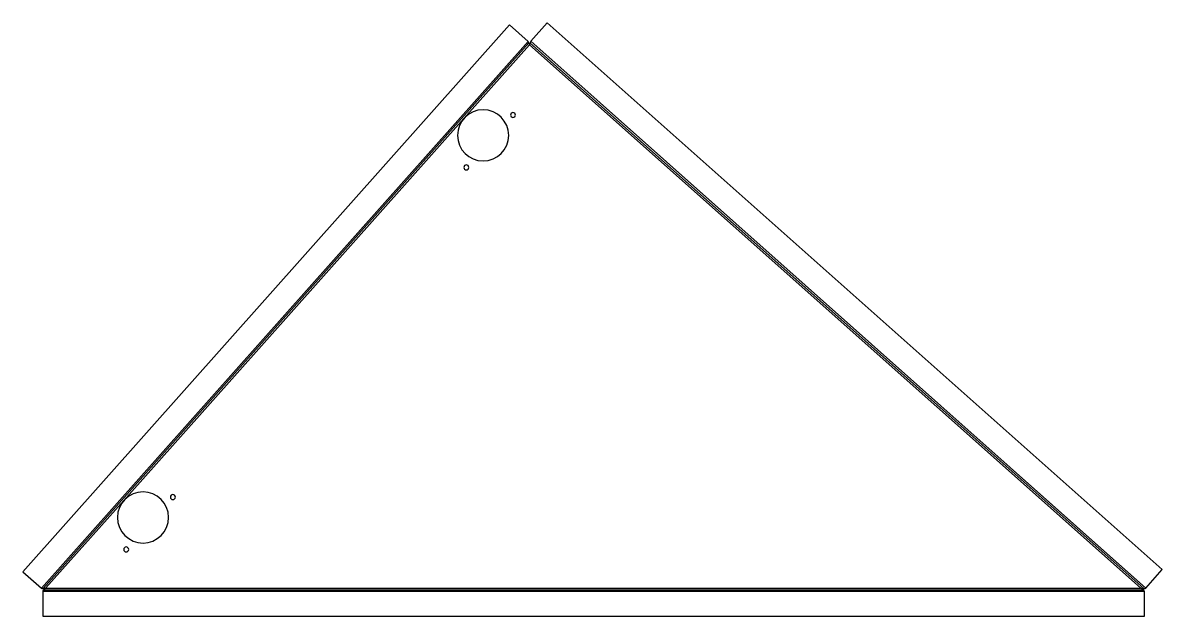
# Model space of a CAD drawing. Header units: millimetres. Extents: x -14 to 766, y 0 to 406.
import ezdxf

# ---------------------------------------------------------------- set-up
doc = ezdxf.new("R2010")
doc.units = ezdxf.units.MM

msp = doc.modelspace()

# ---------------------------------------------------------------- linework, layer by layer
at = {"layer": 'BEND'}
for p, q in [((332.54, 392.4), (0.29, 18.93)), ((753.06, 18.96), (333.24, 392.44)), ((0.65, 18.13), (752.74, 18.13))]:
    msp.add_line(p, q, dxfattribs=at)
at = {"layer": 'BEND_EXTENT'}
for p, q in [((-0.98, 19.19), (331.89, 393.37)), ((332.92, 391.12), (288.1, 340.74)), ((750.92, 19.36), (333.02, 391.13)), ((333.78, 393.48), (754.38, 19.3)), ((288.1, 340.74), (55.47, 79.24)), ((55.47, 79.24), (2.19, 19.35)), ((753.51, 17), (0, 17)), ((2.23, 19.26), (750.88, 19.26))]:
    msp.add_line(p, q, dxfattribs=at)
at = {"layer": 'INTERIOR_PROFILES', "extrusion": (0, 0, -1)}
for centre, radius in [((-301.18, 329.11), 17.5), ((-321.61, 343.05), 1.7), ((-289.71, 307.19), 1.7), ((-68.54, 67.61), 17.5), ((-88.98, 81.55), 1.7), ((-57.07, 45.69), 1.7)]:
    msp.add_circle(centre, radius, dxfattribs=at)
at = {"layer": 'OUTER_PROFILES'}
for p, q in [((345.07, 406.18), (333.78, 393.48)), ((765.68, 32), (345.07, 406.18)), ((319.19, 404.67), (-13.69, 30.49)), ((331.89, 393.37), (319.19, 404.67)), ((333.02, 391.13), (332.92, 391.12)), ((754.38, 19.3), (765.68, 32)), ((-13.69, 30.49), (-0.98, 19.19)), ((0, 17), (0, 0)), ((2.19, 19.35), (2.23, 19.26)), ((750.88, 19.26), (750.92, 19.36)), ((753.51, 0), (753.51, 17)), ((0, 0), (753.51, 0))]:
    msp.add_line(p, q, dxfattribs=at)
for points, knots in [([(332.92, 391.12), (332.91, 391.18), (332.89, 391.23), (332.88, 391.29), (332.68, 392.12), (332.42, 392.9), (331.89, 393.37)], [1.570796, 1.570796, 1.570796, 1.570796, 1.668627, 1.668627, 1.668627, 3.141593, 3.141593, 3.141593, 3.141593]), ([(333.78, 393.48), (333.31, 392.95), (333.14, 392.15), (333.04, 391.3), (333.03, 391.24), (333.03, 391.18), (333.02, 391.13)], [-3.141593, -3.141593, -3.141593, -3.141593, -1.668627, -1.668627, -1.668627, -1.570796, -1.570796, -1.570796, -1.570796]), ([(-0.98, 19.19), (-0.55, 18.81), (0.28, 18.87), (1.27, 19.11), (1.56, 19.18), (1.88, 19.27), (2.19, 19.35)], [-3.141593, -3.141593, -3.141593, -3.141593, -1.935972, -1.935972, -1.935972, -1.570796, -1.570796, -1.570796, -1.570796]), ([(2.23, 19.26), (1.96, 19.09), (1.69, 18.91), (1.43, 18.74), (0.6, 18.16), (0, 17.58), (0, 17)], [1.570796, 1.570796, 1.570796, 1.570796, 1.935972, 1.935972, 1.935972, 3.141593, 3.141593, 3.141593, 3.141593]), ([(753.51, 17), (753.51, 17.53), (752.93, 18.05), (752.08, 18.58), (751.71, 18.81), (751.3, 19.03), (750.88, 19.26)], [-3.141593, -3.141593, -3.141593, -3.141593, -2.043654, -2.043654, -2.043654, -1.570796, -1.570796, -1.570796, -1.570796]), ([(750.92, 19.36), (751.38, 19.25), (751.84, 19.14), (752.26, 19.07), (753.25, 18.89), (754.03, 18.9), (754.38, 19.3)], [1.570796, 1.570796, 1.570796, 1.570796, 2.043654, 2.043654, 2.043654, 3.141593, 3.141593, 3.141593, 3.141593])]:
    msp.add_open_spline(points, degree=3, knots=knots, dxfattribs=at)

doc.saveas('drawing.dxf')
